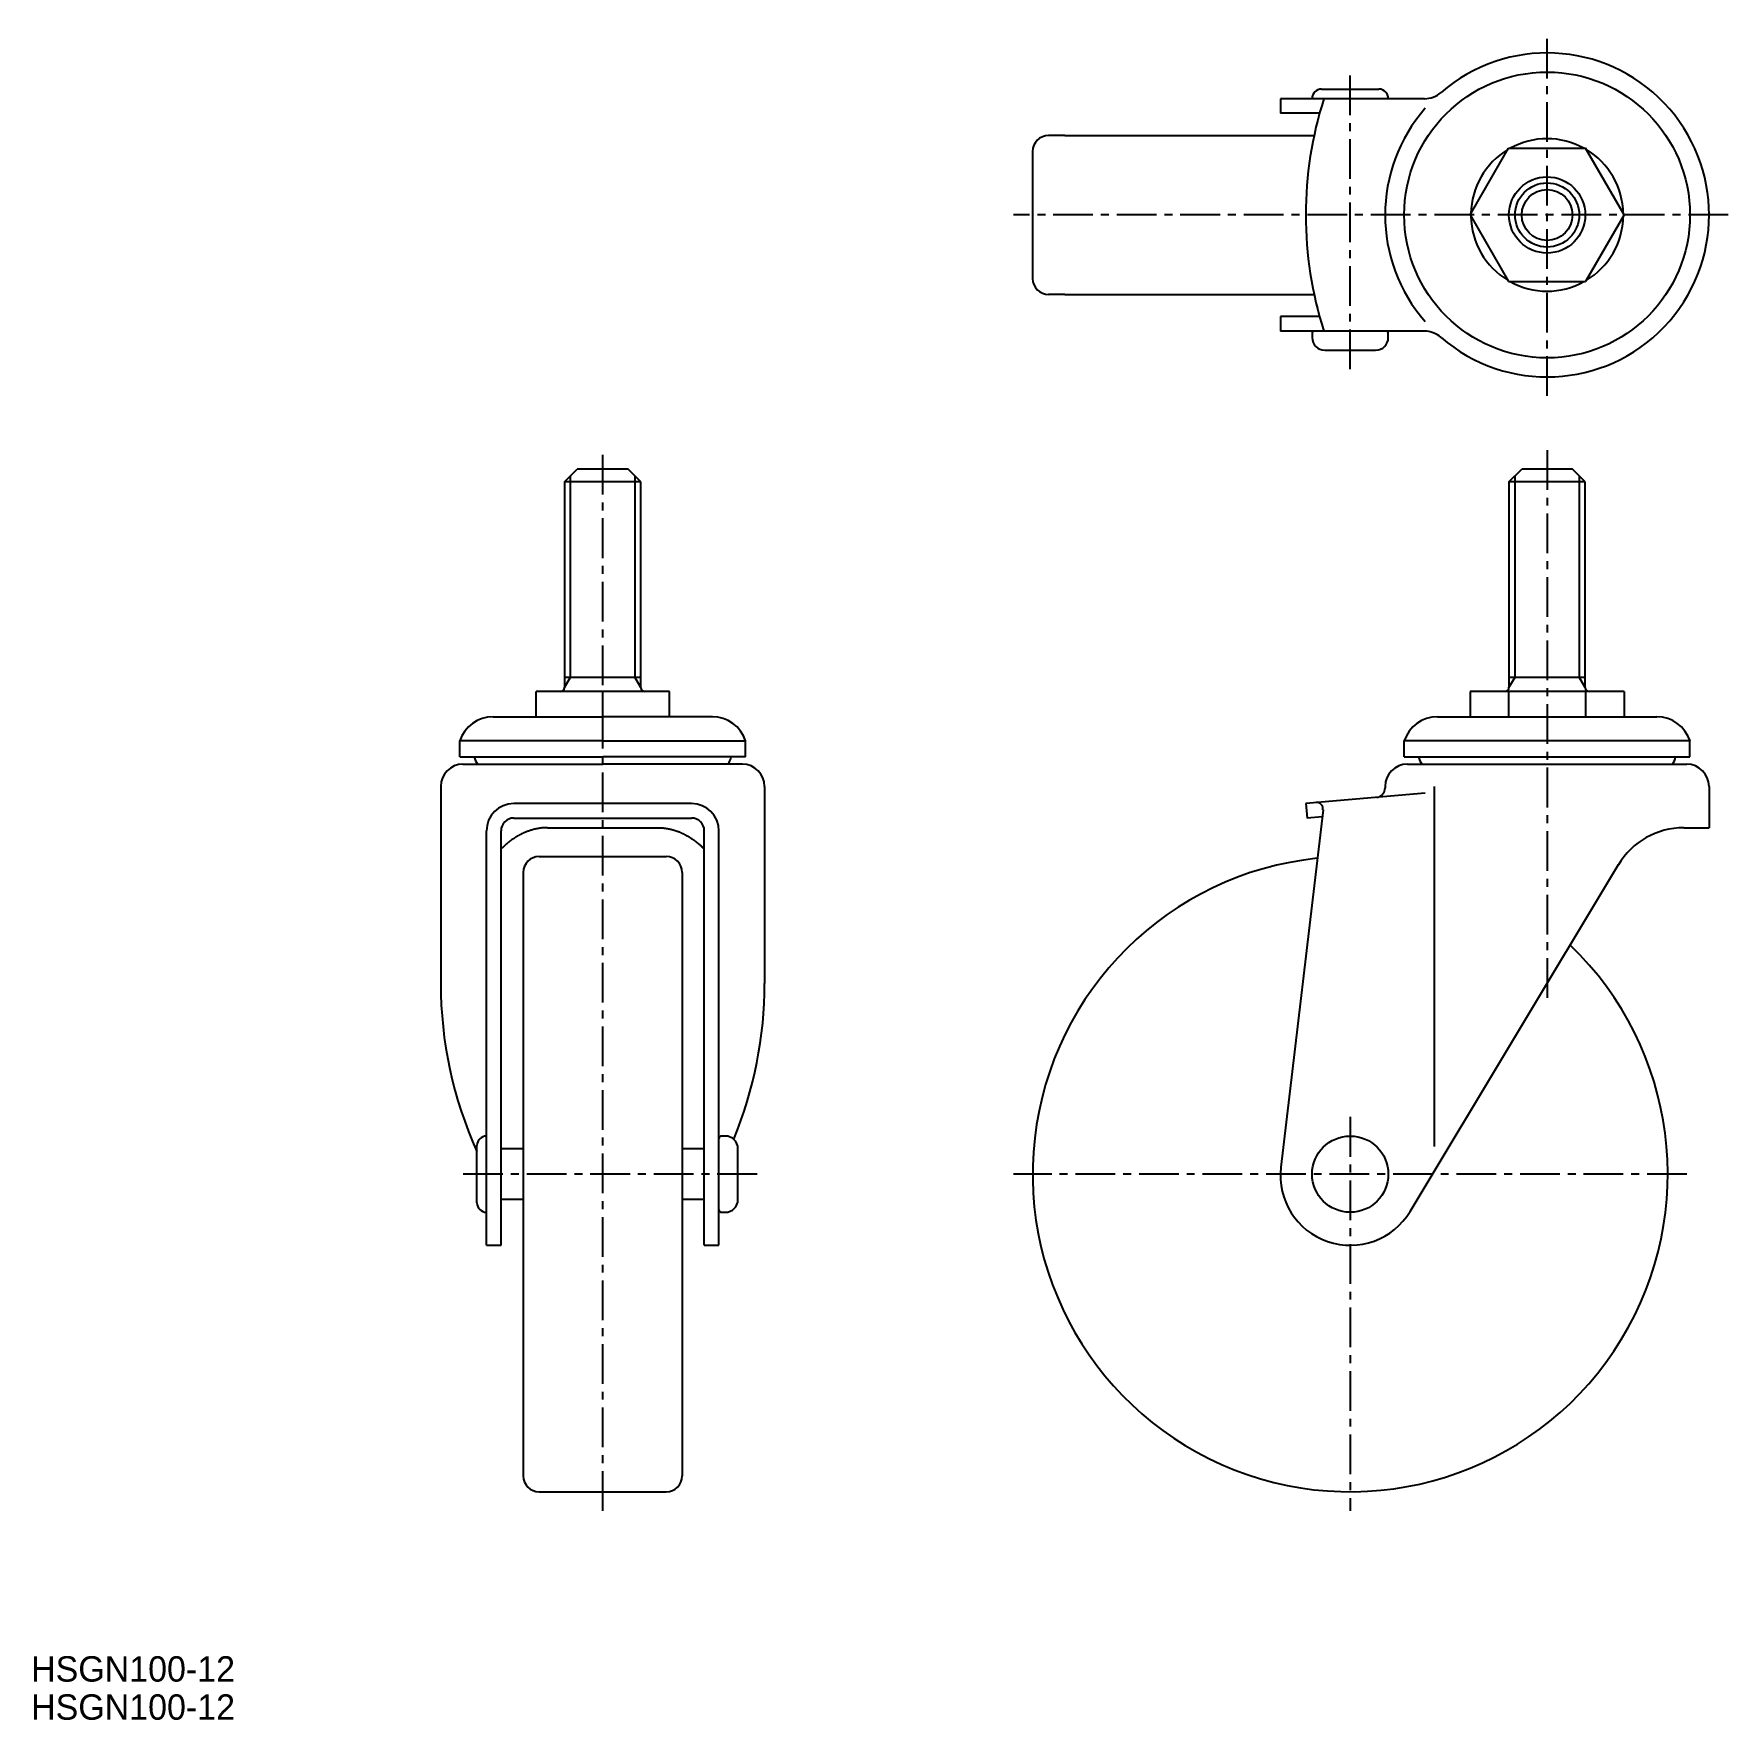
# Model space of a CAD drawing. Extents: x -342 to -75, y 15 to 281.
import ezdxf

# ---------------------------------------------------------------- set-up
doc = ezdxf.new("R2010")
doc.units = 0
doc.header["$LTSCALE"] = 5
doc.linetypes.add('CENTER', pattern=[2, 1.25, -0.25, 0.25, -0.25])
doc.layers.get('0').update_dxf_attribs({"linetype": 'CONTINUOUS'})
doc.layers.get('DEFPOINTS').update_dxf_attribs({"linetype": 'CONTINUOUS'})
doc.layers.add('CENTER', color=1, linetype='CENTER')

msp = doc.modelspace()

# ---------------------------------------------------------------- linework, layer by layer
at = {"color": 7, "linetype": 'CONTINUOUS'}
for p, q in [((-122.89, 270.58), (-145.58, 270.58)), ((-145.58, 270.58), (-145.58, 268.28)), ((-139.08, 272.09), (-130.08, 272.09)), ((-139.41, 268.28), (-145.58, 268.28)), ((-179.53, 264.78), (-182.08, 264.78)), ((-179.53, 264.78), (-140.26, 264.78)), ((-184.58, 262.28), (-184.58, 242.28)), ((-115.7, 252.28), (-109.64, 262.78)), ((-109.64, 262.78), (-97.52, 262.78)), ((-91.45, 252.28), (-97.52, 262.78)), ((-115.7, 252.28), (-109.64, 241.78)), ((-91.45, 252.28), (-97.52, 241.78)), ((-109.64, 241.78), (-97.52, 241.78)), ((-179.53, 239.78), (-182.08, 239.78)), ((-179.53, 239.78), (-140.26, 239.78)), ((-139.41, 236.28), (-145.58, 236.28)), ((-145.58, 236.28), (-145.58, 233.98)), ((-122.89, 233.98), (-145.58, 233.98)), ((-140.58, 233.58), (-140.58, 232.98)), ((-128.58, 232.98), (-128.58, 233.58)), ((-138.58, 230.98), (-130.58, 230.98)), ((-258.28, 210.27), (-256.28, 212.27)), ((-248.28, 212.27), (-256.28, 212.27)), ((-246.28, 210.27), (-248.28, 212.27)), ((-109.58, 210.27), (-107.58, 212.27)), ((-99.58, 212.27), (-107.58, 212.27)), ((-97.58, 210.27), (-99.58, 212.27)), ((-258.28, 210.27), (-258.28, 177.87)), ((-246.28, 210.27), (-258.28, 210.27)), ((-246.28, 177.87), (-246.28, 210.27)), ((-109.58, 210.27), (-109.58, 177.87)), ((-97.58, 210.27), (-109.58, 210.27)), ((-97.58, 177.87), (-97.58, 210.27)), ((-258.28, 179.52), (-246.28, 179.52)), ((-109.58, 179.52), (-97.58, 179.52)), ((-241.78, 177.27), (-262.78, 177.27)), ((-262.78, 173.27), (-262.78, 177.27)), ((-252.28, 173.27), (-252.28, 177.27)), ((-241.78, 173.27), (-241.78, 177.27)), ((-91.45, 177.27), (-115.7, 177.27)), ((-115.7, 177.27), (-115.7, 173.27)), ((-109.64, 177.27), (-109.64, 173.27)), ((-97.52, 177.27), (-97.52, 173.27)), ((-91.45, 177.27), (-91.45, 173.27)), ((-269.55, 173.27), (-252.28, 173.27)), ((-235.01, 173.27), (-252.28, 173.27)), ((-120.85, 173.27), (-86.31, 173.27)), ((-252.28, 169.47), (-274.78, 169.47)), ((-274.78, 166.97), (-274.78, 169.47)), ((-252.28, 169.47), (-229.78, 169.47)), ((-229.78, 166.97), (-229.78, 169.47)), ((-81.08, 169.47), (-126.08, 169.47)), ((-126.08, 166.97), (-126.08, 169.47)), ((-81.08, 166.97), (-81.08, 169.47)), ((-274.78, 166.97), (-252.28, 166.97)), ((-274.28, 165.81), (-252.28, 165.81)), ((-229.78, 166.97), (-252.28, 166.97)), ((-230.28, 165.81), (-252.28, 165.81)), ((-126.08, 166.97), (-81.08, 166.97)), ((-125.58, 165.81), (-81.58, 165.81)), ((-277.78, 162.31), (-277.78, 131.31)), ((-226.78, 162.31), (-226.78, 131.31)), ((-122.76, 161.27), (-141.58, 159.62)), ((-129.08, 162.31), (-129.08, 162.09)), ((-121.34, 162.31), (-121.34, 105.64)), ((-78.08, 162.31), (-78.08, 155.81)), ((-238.28, 159.62), (-266.28, 159.62)), ((-138.86, 158.65), (-145.5, 102.36)), ((-141.58, 159.62), (-141.38, 157.33)), ((-138.99, 157.54), (-141.38, 157.33)), ((-270.58, 90.07), (-270.58, 155.32)), ((-268.28, 90.07), (-268.28, 155.33)), ((-266.28, 157.33), (-238.28, 157.33)), ((-260.96, 155.81), (-243.6, 155.81)), ((-236.28, 90.07), (-236.28, 155.33)), ((-233.98, 90.07), (-233.98, 155.32)), ((-82.06, 155.81), (-78.08, 155.81)), ((-262.28, 151.27), (-242.28, 151.27)), ((-125.15, 95.41), (-92.35, 150)), ((-264.78, 148.77), (-264.78, 53.77)), ((-239.78, 148.77), (-239.78, 53.77)), ((-232.98, 107.27), (-233.58, 107.27)), ((-272.08, 96.77), (-272.08, 105.77)), ((-264.78, 105.27), (-268.28, 105.27)), ((-236.28, 105.27), (-239.78, 105.27)), ((-230.98, 97.27), (-230.98, 105.27)), ((-264.78, 97.27), (-268.28, 97.27)), ((-236.28, 97.27), (-239.78, 97.27)), ((-233.58, 95.27), (-232.98, 95.27)), ((-270.58, 90.07), (-268.28, 90.07)), ((-236.28, 90.07), (-233.98, 90.07)), ((-262.28, 51.27), (-242.28, 51.27))]:
    msp.add_line(p, q, dxfattribs=at)
at = {"color": 3, "linetype": 'CONTINUOUS'}
for p, q in [((-257.33, 179.52), (-257.33, 211.22)), ((-247.23, 211.22), (-247.23, 179.52)), ((-108.63, 179.52), (-108.63, 211.22)), ((-98.53, 211.22), (-98.53, 179.52)), ((-258.28, 177.87), (-257.33, 179.52)), ((-246.28, 177.87), (-247.23, 179.52)), ((-109.58, 177.87), (-108.63, 179.52)), ((-97.58, 177.87), (-98.53, 179.52))]:
    msp.add_line(p, q, dxfattribs=at)
at = {"color": 7, "linetype": 'CONTINUOUS'}
for points in [[(-260.96, 155.81, 0), (-261.02, 155.81, 0), (-261.08, 155.81, 0), (-261.14, 155.81, 0), (-261.2, 155.81, 0), (-261.26, 155.81, 0), (-261.32, 155.81, 0), (-261.38, 155.81, 0), (-261.44, 155.8, 0), (-261.5, 155.8, 0), (-261.56, 155.79, 0), (-261.62, 155.79, 0), (-261.68, 155.78, 0), (-261.74, 155.78, 0), (-261.8, 155.77, 0), (-261.86, 155.77, 0), (-261.92, 155.76, 0), (-261.98, 155.75, 0), (-262.04, 155.75, 0), (-262.1, 155.74, 0), (-262.16, 155.73, 0), (-262.22, 155.72, 0), (-262.27, 155.71, 0), (-262.33, 155.7, 0), (-262.39, 155.69, 0), (-262.45, 155.68, 0), (-262.51, 155.67, 0), (-262.57, 155.66, 0), (-262.63, 155.65, 0), (-262.69, 155.64, 0), (-262.75, 155.63, 0), (-262.81, 155.61, 0), (-262.87, 155.6, 0), (-262.93, 155.59, 0), (-262.99, 155.57, 0), (-263.05, 155.56, 0), (-263.11, 155.54, 0), (-263.17, 155.53, 0), (-263.23, 155.51, 0), (-263.29, 155.5, 0), (-263.35, 155.48, 0), (-263.4, 155.47, 0), (-263.46, 155.45, 0), (-263.52, 155.43, 0), (-263.58, 155.41, 0), (-263.64, 155.39, 0), (-263.7, 155.37, 0), (-263.76, 155.35, 0), (-263.82, 155.34, 0), (-263.88, 155.31, 0), (-263.93, 155.29, 0), (-263.99, 155.27, 0), (-264.05, 155.25, 0), (-264.11, 155.23, 0), (-264.17, 155.21, 0), (-264.23, 155.19, 0), (-264.29, 155.16, 0), (-264.34, 155.14, 0), (-264.4, 155.12, 0), (-264.46, 155.09, 0), (-264.52, 155.07, 0), (-264.58, 155.04, 0), (-264.63, 155.02, 0), (-264.69, 154.99, 0), (-264.75, 154.97, 0), (-264.81, 154.94, 0), (-264.87, 154.91, 0), (-264.92, 154.88, 0), (-264.98, 154.86, 0), (-265.04, 154.83, 0), (-265.1, 154.8, 0), (-265.15, 154.77, 0), (-265.21, 154.74, 0), (-265.27, 154.71, 0), (-265.32, 154.68, 0), (-265.38, 154.65, 0), (-265.44, 154.62, 0), (-265.5, 154.59, 0), (-265.55, 154.56, 0), (-265.61, 154.52, 0), (-265.67, 154.49, 0), (-265.72, 154.46, 0), (-265.78, 154.42, 0), (-265.84, 154.39, 0), (-265.89, 154.36, 0), (-265.95, 154.32, 0), (-266.01, 154.29, 0), (-266.06, 154.25, 0), (-266.12, 154.22, 0), (-266.17, 154.18, 0), (-266.23, 154.14, 0), (-266.29, 154.11, 0), (-266.34, 154.07, 0), (-266.4, 154.03, 0), (-266.45, 153.99, 0), (-266.51, 153.96, 0), (-266.56, 153.92, 0), (-266.62, 153.88, 0), (-266.67, 153.84, 0), (-266.73, 153.8, 0), (-266.78, 153.76, 0), (-266.84, 153.72, 0), (-266.89, 153.68, 0), (-266.95, 153.63, 0), (-267, 153.59, 0), (-267.06, 153.55, 0), (-267.11, 153.51, 0), (-267.17, 153.46, 0), (-267.22, 153.42, 0), (-267.27, 153.38, 0), (-267.33, 153.33, 0), (-267.38, 153.29, 0), (-267.44, 153.24, 0), (-267.49, 153.2, 0), (-267.54, 153.15, 0), (-267.6, 153.1, 0), (-267.65, 153.06, 0), (-267.7, 153.01, 0), (-267.75, 152.97, 0), (-267.81, 152.92, 0), (-267.86, 152.87, 0), (-267.91, 152.82, 0), (-267.97, 152.77, 0), (-268.02, 152.72, 0), (-268.07, 152.67, 0), (-268.12, 152.62, 0), (-268.18, 152.57, 0), (-268.23, 152.52, 0), (-268.28, 152.47, 0)], [(-243.6, 155.81, 0), (-243.54, 155.81, 0), (-243.48, 155.81, 0), (-243.42, 155.81, 0), (-243.36, 155.81, 0), (-243.3, 155.81, 0), (-243.24, 155.81, 0), (-243.18, 155.81, 0), (-243.12, 155.8, 0), (-243.06, 155.8, 0), (-243, 155.79, 0), (-242.94, 155.79, 0), (-242.88, 155.78, 0), (-242.82, 155.78, 0), (-242.76, 155.77, 0), (-242.7, 155.77, 0), (-242.64, 155.76, 0), (-242.58, 155.75, 0), (-242.52, 155.75, 0), (-242.46, 155.74, 0), (-242.4, 155.73, 0), (-242.34, 155.72, 0), (-242.28, 155.71, 0), (-242.22, 155.7, 0), (-242.16, 155.69, 0), (-242.1, 155.68, 0), (-242.04, 155.67, 0), (-241.98, 155.66, 0), (-241.92, 155.65, 0), (-241.87, 155.64, 0), (-241.81, 155.63, 0), (-241.75, 155.61, 0), (-241.69, 155.6, 0), (-241.63, 155.59, 0), (-241.57, 155.57, 0), (-241.51, 155.56, 0), (-241.45, 155.54, 0), (-241.39, 155.53, 0), (-241.33, 155.51, 0), (-241.27, 155.5, 0), (-241.21, 155.48, 0), (-241.15, 155.47, 0), (-241.09, 155.45, 0), (-241.03, 155.43, 0), (-240.98, 155.41, 0), (-240.92, 155.39, 0), (-240.86, 155.37, 0), (-240.8, 155.35, 0), (-240.74, 155.34, 0), (-240.68, 155.31, 0), (-240.62, 155.29, 0), (-240.56, 155.27, 0), (-240.51, 155.25, 0), (-240.45, 155.23, 0), (-240.39, 155.21, 0), (-240.33, 155.19, 0), (-240.27, 155.16, 0), (-240.21, 155.14, 0), (-240.16, 155.12, 0), (-240.1, 155.09, 0), (-240.04, 155.07, 0), (-239.98, 155.04, 0), (-239.92, 155.02, 0), (-239.87, 154.99, 0), (-239.81, 154.97, 0), (-239.75, 154.94, 0), (-239.69, 154.91, 0), (-239.63, 154.88, 0), (-239.58, 154.86, 0), (-239.52, 154.83, 0), (-239.46, 154.8, 0), (-239.4, 154.77, 0), (-239.35, 154.74, 0), (-239.29, 154.71, 0), (-239.23, 154.68, 0), (-239.18, 154.65, 0), (-239.12, 154.62, 0), (-239.06, 154.59, 0), (-239, 154.56, 0), (-238.95, 154.52, 0), (-238.89, 154.49, 0), (-238.83, 154.46, 0), (-238.78, 154.42, 0), (-238.72, 154.39, 0), (-238.66, 154.36, 0), (-238.61, 154.32, 0), (-238.55, 154.29, 0), (-238.5, 154.25, 0), (-238.44, 154.22, 0), (-238.38, 154.18, 0), (-238.33, 154.14, 0), (-238.27, 154.11, 0), (-238.22, 154.07, 0), (-238.16, 154.03, 0), (-238.1, 153.99, 0), (-238.05, 153.96, 0), (-237.99, 153.92, 0), (-237.94, 153.88, 0), (-237.88, 153.84, 0), (-237.83, 153.8, 0), (-237.77, 153.76, 0), (-237.72, 153.72, 0), (-237.66, 153.68, 0), (-237.61, 153.63, 0), (-237.56, 153.59, 0), (-237.5, 153.55, 0), (-237.45, 153.51, 0), (-237.39, 153.46, 0), (-237.34, 153.42, 0), (-237.28, 153.38, 0), (-237.23, 153.33, 0), (-237.18, 153.29, 0), (-237.12, 153.24, 0), (-237.07, 153.2, 0), (-237.01, 153.15, 0), (-236.96, 153.1, 0), (-236.91, 153.06, 0), (-236.85, 153.01, 0), (-236.8, 152.97, 0), (-236.75, 152.92, 0), (-236.7, 152.87, 0), (-236.64, 152.82, 0), (-236.59, 152.77, 0), (-236.54, 152.72, 0), (-236.49, 152.67, 0), (-236.43, 152.62, 0), (-236.38, 152.57, 0), (-236.33, 152.52, 0), (-236.28, 152.47, 0)]]:
    msp.add_polyline3d(points, dxfattribs=at)
for centre, radius in [((-103.58, 252.28), 22.5), ((-103.58, 252.28), 6), ((-103.58, 252.28), 4), ((-134.58, 101.27), 6)]:
    msp.add_circle(centre, radius, dxfattribs=at)
at = {"color": 3, "linetype": 'CONTINUOUS'}
msp.add_circle((-103.58, 252.28), 5.05, dxfattribs=at)
at = {"color": 7, "linetype": 'CONTINUOUS'}
for centre, radius, start, end in [((-103.58, 252.28), 25.5, 229.1069, 130.8931), ((-81.58, 252.28), 60, 162.2418, 197.7582), ((-139.08, 270.59), 1.5, 90, 180), ((-130.08, 270.59), 1.5, 0, 90), ((-122.89, 274.58), 4, 270, 310.8931), ((-103.58, 252.28), 25.5, 138.7898, 221.2102), ((-182.08, 262.28), 2.5, 90, 180), ((-103.58, 252.28), 12, 61.045, 118.955), ((-103.58, 252.28), 12, 121.045, 178.955), ((-103.58, 252.28), 12, 1.045, 58.955), ((-103.58, 252.28), 12, 181.045, 238.955), ((-103.58, 252.28), 12, 301.045, 358.955), ((-182.08, 242.28), 2.5, 180, 270), ((-103.58, 252.28), 12, 241.045, 298.955), ((-140.18, 233.58), 0.4, 90, 180), ((-138.58, 232.98), 2, 180, 270), ((-130.58, 232.98), 2, 270, 0), ((-128.98, 233.58), 0.4, 0, 90), ((-122.89, 229.98), 4, 49.1069, 90), ((-258.88, 177.87), 0.6, 270, 0), ((-245.68, 177.87), 0.6, 180, 270), ((-110.18, 177.87), 0.6, 270, 0), ((-96.98, 177.87), 0.6, 180, 270), ((-269.55, 167.77), 5.5, 90, 161.9955), ((-235.01, 167.77), 5.5, 18.0045, 90), ((-120.85, 167.77), 5.5, 90, 161.9955), ((-86.31, 167.77), 5.5, 18.0045, 90), ((-274.28, 162.31), 3.5, 90, 180), ((-269.78, 167.49), 2.78, 190.8305, 217.1592), ((-234.78, 167.49), 2.78, 322.8408, 349.1695), ((-230.28, 162.31), 3.5, 360, 90), ((-125.58, 162.31), 3.5, 90, 180), ((-121.08, 167.49), 2.78, 190.8305, 217.1592), ((-86.08, 167.49), 2.78, 322.8408, 349.1695), ((-81.58, 162.31), 3.5, 360, 90), ((-130.58, 162.09), 1.5, 275, 0), ((-266.28, 155.32), 4.3, 90, 180), ((-238.28, 155.32), 4.3, 0, 90), ((-139.86, 158.77), 1, 353.273, 95), ((-266.28, 155.33), 2, 90, 180), ((-238.28, 155.33), 2, 0, 90), ((-82.06, 143.81), 12, 90, 149), ((-262.28, 148.77), 2.5, 90, 180), ((-242.28, 148.77), 2.5, 0, 90), ((-134.58, 101.27), 50, 95.9545, 46.1699), ((-213.52, 131.31), 64.26, 180, 204.3142), ((-291.04, 131.31), 64.26, 337.5495, 0), ((-270.58, 105.77), 1.5, 90, 180), ((-233.58, 106.87), 0.4, 90, 180), ((-232.98, 105.27), 2, 0, 90), ((-134.58, 101.07), 11, 173.273, 329), ((-270.58, 96.77), 1.5, 180, 270), ((-232.98, 97.27), 2, 270, 0), ((-233.58, 95.67), 0.4, 180, 270), ((-262.28, 53.77), 2.5, 180, 270), ((-242.28, 53.77), 2.5, 270, 360)]:
    msp.add_arc(centre, radius, start, end, dxfattribs=at)
at = {"layer": 'CENTER', "color": 1, "linetype": 'CENTER'}
for p, q in [((-103.58, 223.78), (-103.58, 280.78)), ((-134.58, 227.98), (-134.58, 275.09)), ((-75.08, 252.28), (-187.58, 252.28)), ((-252.28, 48.27), (-252.28, 215.27)), ((-103.58, 215.27), (-103.58, 128.31)), ((-134.58, 110.27), (-134.58, 48.27)), ((-227.98, 101.27), (-275.08, 101.27)), ((-81.58, 101.27), (-187.58, 101.27))]:
    msp.add_line(p, q, dxfattribs=at)
at = {"layer": 'DEFPOINTS', "color": 0, "linetype": 'BYBLOCK'}
for p in [(-97.52, 262.78), (-97.52, 241.78), (-256.28, 212.27), (-107.58, 212.27), (-115.7, 177.27), (-91.45, 177.27), (-91.45, 173.27), (-91.45, 173.27)]:
    msp.add_point(p, dxfattribs=at)

# ---------------------------------------------------------------- texts
at = {"color": 7, "linetype": 'CONTINUOUS'}
for p in [(-342.28, 21.38), (-342.28, 15.38)]:
    msp.add_text('HSGN100-12', height=4, dxfattribs=at).set_placement(p)

doc.saveas('drawing.dxf')
